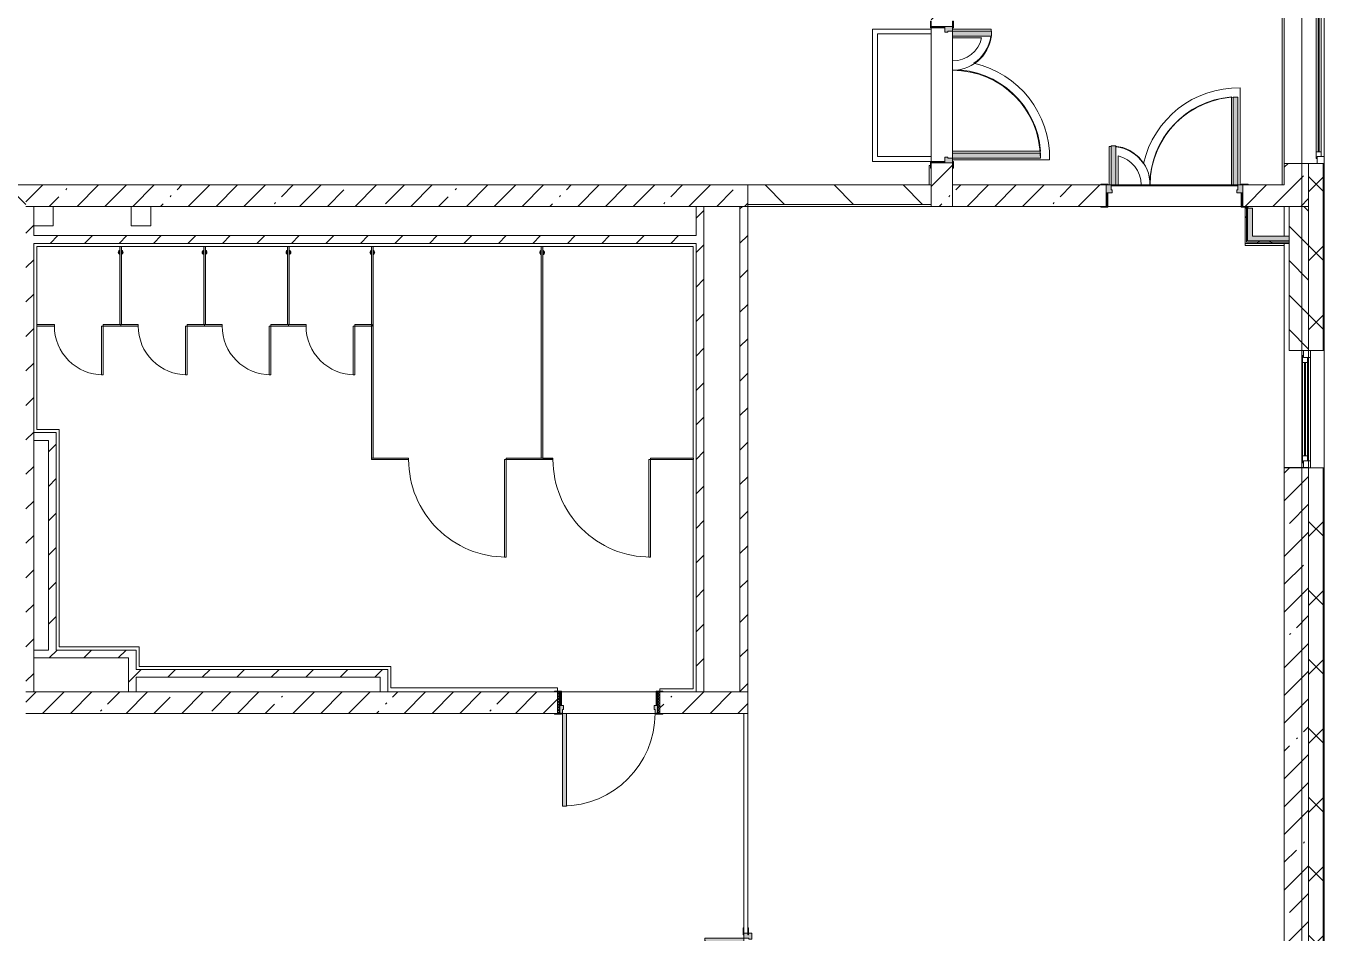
# Model space of a CAD drawing. Header units: millimetres. Extents: x -5524 to 188508, y -8553 to 29000.
# Drawn here: x 173428 to 186736, y 2927 to 12230 of the extents above; entities that cross this region are included whole.
import ezdxf

# ---------------------------------------------------------------- set-up
doc = ezdxf.new("R2010")
doc.units = ezdxf.units.MM
doc.linetypes.add('Осевая', pattern=[3175, 635, -476.25, 1587.5, -476.25])
for name, color, linetype, lineweight, true_color in [('A-DOOR-4', 7, 'Continuous', 5, 0xaaaaaa), ('A-DOOR-5', 7, 'Continuous', 5, 0xe2e2e2), ('A-DOOR-FRAM-4', 7, 'Continuous', 5, 0xe2e2e2), ('A-DOOR-FRAM-5', 7, 'Continuous', 5, 0xaaaaaa), ('A-FLOR-2', 7, 'Continuous', 5, 0xaaaaaa), ('A-GENM-3', 7, 'Continuous', 5, 0xe2ddcd), ('I-WALL-1', 7, 'Continuous', 9, 0xe7e7e7)]:
    doc.layers.add(name, color=color, linetype=linetype, lineweight=lineweight, true_color=true_color)
for name, color, linetype, lineweight in [('A-DOOR-7', 7, 'Continuous', 5), ('A-GENM', 7, 'Continuous', 5), ('A-GLAZ-2', 7, 'Continuous', 5), ('A-WALL', 7, 'Continuous', 9), ('A-WALL-2', 7, 'Continuous', 5), ('I-WALL-2', 7, 'Continuous', 5), ('Оси', 7, 'Continuous', 9), ('Оси-2', 7, 'Осевая', 9)]:
    doc.layers.add(name, color=color, linetype=linetype, lineweight=lineweight)
pattern_1 = [(45, (61498, 0), (-176.7767, 176.7767), [])]
pattern_2 = [(45, (61498, 0), (-285.1231, 285.1231), []), (45, (61783.12, 0), (-285.1231, 285.1231), [504.031, -100.806, 16.764, -84.042])]
pattern_3 = [(45, (61498, 0), (-530.33, 530.33), []), (135, (61498, 0), (-530.33, -530.33), [])]

# ---------------------------------------------------------------- blocks, each defined once
blk = doc.blocks.new('120_Окно_СКБ_1Ст - 120_Окно_СКБ_1Ст 1200х2500_h_ с форточкой 3-24161067-3_6_1_птичка')
at = {"layer": 'A-GLAZ-2'}
for p, q in [((-600, -127), (-600, -57)), ((-600, -57), (-530, -57)), ((600, -57), (-600, -57)), ((-530, -127), (-600, -127)), ((-600, -127), (-550, -127)), ((-530, -127), (-550, -127)), ((-550, -127), (-550, -137)), ((-530, -57), (-530, -127)), ((530, -87), (-530, -87)), ((-530, -87), (-530, -127)), ((-480, -137), (-480, -87)), ((-480, -107), (480, -107)), ((480, -117), (-480, -117)), ((480, -137), (480, -87)), ((530, -127), (530, -57)), ((530, -57), (600, -57)), ((530, -127), (530, -87)), ((600, -127), (530, -127)), ((550, -127), (530, -127)), ((550, -127), (600, -127)), ((550, -137), (550, -127)), ((600, -57), (600, -127)), ((-550, -137), (550, -137)), ((550, -137), (-550, -137))]:
    blk.add_line(p, q, dxfattribs=at)
blk = doc.blocks.new('110_Дверь_СКБ_2Ст - Д-5_п_ Из игровой в коридор-32679362-3_6_1_птичка')
at = {"layer": 'A-DOOR-5'}
for points in [[(612.5, 110), (662.5, 110), (662.5, 1010), (612.5, 1010), (612.5, 153.5)], [(-587.5, 110), (-587.5, 510), (-637.5, 510), (-637.5, 110)], [(712.5, -110), (712.5, 30), (697.5, 30), (697.5, -110)]]:
    blk.add_hatch(color=256, dxfattribs=at).paths.add_polyline_path(points)
h = blk.add_hatch(color=256, dxfattribs=at)
h.paths.add_polyline_path([(712.5, 30), (712.5, 110), (662.5, 110), (662.5, 60), (652.5, 60), (652.5, 30)])
h.paths.add_polyline_path([(-640.8, 30), (-627.5, 30), (-627.5, 60), (-637.5, 60), (-640.8, 110), (-687.5, 110), (-687.5, 30)])
at = {"layer": 'A-DOOR-FRAM-4'}
for points in [[(-672.5, 110), (-672.5, 118), (-742.5, 118), (-742.5, 110)], [(-672.5, -110), (-672.5, 30), (-687.5, 30), (-687.5, -110)], [(767.5, 110), (767.5, 118), (697.5, 118), (697.5, 110), (757.5, 110)], [(-672.5, -118), (-672.5, -110), (-742.5, -110), (-742.5, -118)], [(767.5, -118), (767.5, -110), (697.5, -110), (697.5, -118), (757.5, -118)]]:
    blk.add_hatch(color=256, dxfattribs=at).paths.add_polyline_path(points)
at = {"layer": 'A-DOOR-4'}
for p, q in [((662.5, 1010), (612.5, 1010)), ((612.5, 1010), (612.5, 110)), ((662.5, 110), (662.5, 1010)), ((-637.5, 510), (-637.5, 110)), ((-587.5, 510), (-637.5, 510)), ((-587.5, 110), (-587.5, 510)), ((-637.5, 110), (-587.5, 110)), ((612.5, 110), (662.5, 110))]:
    blk.add_line(p, q, dxfattribs=at)
for centre, radius, start, end in [((662.5, 110), 900, 90, 180), ((-637.5, 110), 400, 360, 90)]:
    blk.add_arc(centre, radius, start, end, dxfattribs=at)
at = {"layer": 'A-DOOR-FRAM-5'}
for p, q in [((-672.5, 118), (-742.5, 118)), ((-742.5, 118), (-742.5, 110)), ((-742.5, 110), (-672.5, 110)), ((-637.5, 110), (-687.5, 110)), ((-687.5, 110), (-687.5, 30)), ((-687.5, 30), (-627.5, 30)), ((-672.5, 30), (-687.5, 30)), ((-687.5, 30), (-687.5, -110)), ((-672.5, 110), (-672.5, 118)), ((-672.5, -110), (-672.5, 30)), ((-637.5, 60), (-637.5, 110)), ((-627.5, 60), (-637.5, 60)), ((-627.5, 30), (-627.5, 60)), ((662.5, 60), (652.5, 60)), ((652.5, 60), (652.5, 30)), ((652.5, 30), (712.5, 30)), ((662.5, 110), (662.5, 60)), ((712.5, 110), (662.5, 110)), ((767.5, 118), (697.5, 118)), ((697.5, 118), (697.5, 110)), ((697.5, 110), (767.5, 110)), ((712.5, 30), (697.5, 30)), ((697.5, 30), (697.5, -110)), ((712.5, 30), (712.5, 110)), ((712.5, -110), (712.5, 30)), ((767.5, 110), (767.5, 118)), ((-672.5, -110), (-742.5, -110)), ((-742.5, -110), (-742.5, -118)), ((-742.5, -118), (-672.5, -118)), ((-687.5, -110), (-672.5, -110)), ((-672.5, -118), (-672.5, -110)), ((697.5, -110), (712.5, -110)), ((767.5, -110), (697.5, -110)), ((697.5, -110), (697.5, -118)), ((697.5, -118), (767.5, -118)), ((767.5, -118), (767.5, -110))]:
    blk.add_line(p, q, dxfattribs=at)
blk = doc.blocks.new('110_Дверь_СКБ_2Ст - Д-1_л_Лестничная клетка EIS60 2-32142534-3_6_1_птичка')
at = {"layer": 'A-DOOR-5'}
for points in [[(612.5, 110), (662.5, 110), (662.5, 1010), (612.5, 1010), (612.5, 604.3)], [(-587.5, 110), (-587.5, 510), (-637.5, 510), (-637.5, 110)], [(712.5, -110), (712.5, 30), (697.5, 25.9), (697.5, -110)]]:
    blk.add_hatch(color=256, dxfattribs=at).paths.add_polyline_path(points)
h = blk.add_hatch(color=256, dxfattribs=at)
h.paths.add_polyline_path([(712.5, 30), (712.5, 110), (662.5, 110), (662.5, 60), (652.5, 60), (652.5, 30)])
h.paths.add_polyline_path([(-627.5, 30), (-627.5, 60), (-637.5, 60), (-637.5, 110), (-687.5, 110), (-687.5, 30)])
at = {"layer": 'A-DOOR-FRAM-4'}
for points in [[(-672.5, 110), (-672.5, 118), (-742.5, 118), (-742.5, 110)], [(-672.5, -110), (-672.5, 30), (-687.5, 25.9), (-687.5, -110)], [(767.5, 110), (767.5, 118), (697.5, 118), (697.5, 110)], [(-672.5, -118), (-672.5, -110), (-742.5, -110), (-742.5, -118)], [(767.5, -118), (767.5, -110), (697.5, -110), (697.5, -118)]]:
    blk.add_hatch(color=256, dxfattribs=at).paths.add_polyline_path(points)
at = {"layer": 'A-DOOR-4'}
for p, q in [((662.5, 1010), (612.5, 1010)), ((612.5, 1010), (612.5, 110)), ((662.5, 110), (662.5, 1010)), ((-637.5, 510), (-637.5, 110)), ((-587.5, 510), (-637.5, 510)), ((-587.5, 110), (-587.5, 510)), ((-637.5, 110), (-587.5, 110)), ((612.5, 110), (662.5, 110))]:
    blk.add_line(p, q, dxfattribs=at)
for centre, radius, start, end in [((662.5, 110), 900, 90, 180), ((-637.5, 110), 400, 360, 90)]:
    blk.add_arc(centre, radius, start, end, dxfattribs=at)
at = {"layer": 'A-DOOR-FRAM-5'}
for p, q in [((-672.5, 118), (-742.5, 118)), ((-742.5, 118), (-742.5, 110)), ((-742.5, 110), (-672.5, 110)), ((-637.5, 110), (-687.5, 110)), ((-687.5, 110), (-687.5, 30)), ((-687.5, 30), (-627.5, 30)), ((-672.5, 30), (-687.5, 30)), ((-687.5, 30), (-687.5, -110)), ((-672.5, 110), (-672.5, 118)), ((-672.5, -110), (-672.5, 30)), ((-637.5, 60), (-637.5, 110)), ((-627.5, 60), (-637.5, 60)), ((-627.5, 30), (-627.5, 60)), ((662.5, 60), (652.5, 60)), ((652.5, 60), (652.5, 30)), ((652.5, 30), (712.5, 30)), ((662.5, 110), (662.5, 60)), ((712.5, 110), (662.5, 110)), ((767.5, 118), (697.5, 118)), ((697.5, 118), (697.5, 110)), ((697.5, 110), (767.5, 110)), ((712.5, 30), (697.5, 30)), ((697.5, 30), (697.5, -110)), ((712.5, 30), (712.5, 110)), ((712.5, -110), (712.5, 30)), ((767.5, 110), (767.5, 118)), ((-672.5, -110), (-742.5, -110)), ((-742.5, -110), (-742.5, -118)), ((-742.5, -118), (-672.5, -118)), ((-687.5, -110), (-672.5, -110)), ((-672.5, -118), (-672.5, -110)), ((697.5, -110), (712.5, -110)), ((767.5, -110), (697.5, -110)), ((697.5, -110), (697.5, -118)), ((697.5, -118), (767.5, -118)), ((767.5, -118), (767.5, -110))]:
    blk.add_line(p, q, dxfattribs=at)
blk = doc.blocks.new('110_Дверь_СКБ_1Ст_Внутренняя1 - Д-7а_л__950x2100h_Туалет-V75-3_6_1_птичка')
at = {"layer": 'A-DOOR-4'}
h = blk.add_hatch(dxfattribs=at)
h.set_pattern_fill('FP_91', color=256, style=0, pattern_type=2)
h.set_pattern_definition([(135, (1776.41, 174.685), (-14.14214, -14.14214), []), (225, (1776.41, 174.685), (14.14214, -14.14214), [])])
h.paths.add_polyline_path([(537.5, 110), (512.5, 110), (512.5, -110), (537.5, -110)])
at = {"layer": 'A-DOOR-5'}
h = blk.add_hatch(color=256, dxfattribs=at)
h.paths.add_polyline_path([(-487.5, 110), (-487.5, 30), (-452.5, 30), (-452.5, 70), (-462.5, 70), (-462.5, 110), (-473.3, 110)])
h.paths.add_polyline_path([(512.5, 110), (487.5, 110), (487.5, 70), (477.5, 70), (477.5, 30), (512.5, 30)])
at = {"layer": 'A-DOOR-FRAM-4'}
for points in [[(447.5, 1060), (447.5, 110), (487.5, 110), (487.5, 1060)], [(-472.5, 118), (-542.5, 118), (-542.5, 110), (-472.5, 110)], [(-473.3, 30), (-487.5, 30), (-487.5, -110), (-472.5, -110), (-472.5, 30)], [(567.5, 118), (497.5, 118), (497.5, 110), (567.5, 110)], [(512.5, 30), (497.5, 30), (497.5, -110), (512.5, -110)], [(-472.5, -110), (-542.5, -110), (-542.5, -118), (-472.5, -118)], [(567.5, -110), (497.5, -110), (497.5, -118), (567.5, -118)]]:
    blk.add_hatch(color=256, dxfattribs=at).paths.add_polyline_path(points)
at = {"layer": 'A-DOOR-FRAM-5'}
h = blk.add_hatch(dxfattribs=at)
h.set_pattern_fill('FP_92', color=256, style=0, pattern_type=2)
h.set_pattern_definition([(45, (-346.384, 174.685), (-14.1421, 14.1421), []), (135, (-346.384, 174.685), (-14.1421, -14.1421), [])])
h.paths.add_polyline_path([(-487.5, 110), (-512.5, 110), (-512.5, -110), (-487.5, -110)])
at = {"layer": 'A-DOOR-4'}
for p, q in [((487.5, 1060), (447.5, 1060)), ((447.5, 1060), (447.5, 110)), ((487.5, 110), (487.5, 1060)), ((447.5, 110), (487.5, 110))]:
    blk.add_line(p, q, dxfattribs=at)
blk.add_arc((487.5, 110), 950, 90, 180, dxfattribs=at)
at = {"layer": 'A-DOOR-FRAM-5'}
for p, q in [((-472.5, 118), (-542.5, 118)), ((-542.5, 118), (-542.5, 110)), ((-542.5, 110), (-472.5, 110)), ((-487.5, 110), (-512.5, 110)), ((-512.5, 110), (-512.5, -110)), ((-462.5, 110), (-487.5, 110)), ((-487.5, 110), (-487.5, 30)), ((-487.5, -110), (-487.5, 110)), ((-472.5, 110), (-487.5, 110)), ((-487.5, 110), (-487.5, 109)), ((-487.5, 109), (-472.5, 109)), ((-487.5, 30), (-452.5, 30)), ((-472.5, 30), (-487.5, 30)), ((-487.5, 30), (-487.5, -110)), ((-472.5, 110), (-472.5, 118)), ((-472.5, 109), (-472.5, 110)), ((-472.5, -110), (-472.5, 30)), ((-462.5, 70), (-462.5, 110)), ((-452.5, 70), (-462.5, 70)), ((-452.5, 30), (-452.5, 70)), ((487.5, 70), (477.5, 70)), ((477.5, 70), (477.5, 30)), ((477.5, 30), (512.5, 30)), ((487.5, 110), (487.5, 70)), ((512.5, 110), (487.5, 110)), ((567.5, 118), (497.5, 118)), ((497.5, 118), (497.5, 110)), ((512.5, 110), (497.5, 110)), ((497.5, 110), (497.5, 109)), ((497.5, 110), (567.5, 110)), ((497.5, 109), (512.5, 109)), ((512.5, 30), (497.5, 30)), ((497.5, 30), (497.5, -110)), ((512.5, 30), (512.5, 110)), ((537.5, 110), (512.5, 110)), ((512.5, 110), (512.5, -110)), ((512.5, 109), (512.5, 110)), ((512.5, -110), (512.5, 30)), ((537.5, -110), (537.5, 110)), ((567.5, 110), (567.5, 118)), ((-472.5, -110), (-542.5, -110)), ((-542.5, -110), (-542.5, -118)), ((-542.5, -118), (-472.5, -118)), ((-512.5, -110), (-487.5, -110)), ((-487.5, -110), (-472.5, -110)), ((-472.5, -118), (-472.5, -110)), ((497.5, -110), (512.5, -110)), ((567.5, -110), (497.5, -110)), ((497.5, -110), (497.5, -118)), ((497.5, -118), (567.5, -118)), ((512.5, -110), (537.5, -110)), ((567.5, -118), (567.5, -110))]:
    blk.add_line(p, q, dxfattribs=at)
blk = doc.blocks.new('120_Окно_СКБ_2Ст_Фрамуга сверху - 120_Окно_СКБ_2Ст_2300х2500_h_ ДОО 2-24160916-3_6_1_птичка')
at = {"layer": 'A-GLAZ-2'}
for p, q in [((-1150, 13), (-1150, 83)), ((-1150, 83), (-1080, 83)), ((1150, 83), (-1150, 83)), ((-1080, 13), (-1150, 13)), ((-1150, 13), (-540, 13)), ((-1080, 83), (-1080, 13)), ((-1080, 83), (1080, 83)), ((-590, 53), (-1080, 53)), ((-590, 43), (-1080, 43)), ((-1080, 13), (-540, 13)), ((-590, 13), (-590, 83)), ((-590, 83), (-520, 83)), ((-520, 13), (-590, 13)), ((-520, 13), (-540, 13)), ((-540, 13), (-540, 3)), ((-540, 3), (1100, 3)), ((1100, 3), (-540, 3)), ((-520, 83), (-520, 13)), ((1080, 53), (-520, 53)), ((-520, 53), (-520, 13)), ((-470, 3), (-470, 53)), ((-470, 33), (1030, 33)), ((1030, 23), (-470, 23)), ((1030, 3), (1030, 53)), ((1080, 13), (1080, 83)), ((1080, 83), (1150, 83)), ((1080, 13), (1080, 53)), ((1150, 13), (1080, 13)), ((1100, 13), (1080, 13)), ((1100, 13), (1150, 13)), ((1100, 3), (1100, 13)), ((1150, 83), (1150, 13))]:
    blk.add_line(p, q, dxfattribs=at)
blk = doc.blocks.new('131_Сантехническая перегородка_Дверь 5 - СД-1-V161-3_6_1_птичка')
at = {"layer": 'A-GENM-3'}
for points in [[(70, 8), (70, -8), (250, -8), (250, 8)], [(750, 8), (750, -8), (930, -8), (930, 8)]]:
    blk.add_hatch(color=256, dxfattribs=at).paths.add_polyline_path(points)
at = {"layer": 'A-DOOR-7'}
for p, q in [((266, 508), (250, 508)), ((250, 8), (250, 508)), ((266, 8), (266, 508)), ((266, 8), (250, 8))]:
    blk.add_line(p, q, dxfattribs=at)
blk.add_arc((250, 8), 500, 360, 90, dxfattribs=at)
at = {"layer": 'A-GENM'}
for p, q in [((250, 8), (70, 8)), ((70, 8), (70, -8)), ((250, -8), (250, 8)), ((930, 8), (750, 8)), ((750, 8), (750, -8)), ((930, -8), (930, 8)), ((70, -8), (250, -8)), ((750, -8), (930, -8))]:
    blk.add_line(p, q, dxfattribs=at)
blk = doc.blocks.new('131_Сантехническая перегородка 6 - СП-1-V159-3_6_1_птичка')
at = {"layer": 'A-GENM-3'}
blk.add_hatch(color=256, dxfattribs=at).paths.add_polyline_path([(800, 8), (0, 8), (0, -8), (800, -8)])
at = {"layer": 'A-GENM'}
for p, q in [((800, 8), (0, 8)), ((0, 8), (0, -8)), ((800, -8), (800, 8)), ((0, -8), (800, -8))]:
    blk.add_line(p, q, dxfattribs=at)
at = {"layer": 'A-GENM', "flags": 128}
for points in [[(71, 8), (71, 9), (71, 9), (70, 9), (70, 10), (70, 10), (69, 11), (69, 11), (68, 12), (68, 12), (67, 12), (67, 13), (66, 13), (66, 13), (65, 14), (65, 14), (64, 14), (64, 14), (63, 14), (62, 15), (62, 15), (61, 15), (61, 15), (60, 15), (59, 15), (59, 15), (58, 15), (58, 15), (57, 15), (56, 15), (56, 15), (55, 15), (55, 15), (54, 14), (54, 14), (53, 14), (52, 14), (52, 13), (51, 13), (51, 13), (50, 13), (50, 12), (49, 12), (49, 11), (48, 11), (48, 11), (48, 10), (47, 10), (47, 9), (46, 9), (46, 8), (46, 8)], [(46, -8), (46, -9), (47, -9), (47, -9), (47, -10), (48, -10), (48, -11), (49, -11), (49, -12), (50, -12), (50, -12), (51, -13), (51, -13), (52, -13), (52, -14), (53, -14), (53, -14), (54, -14), (54, -14), (55, -15), (56, -15), (56, -15), (57, -15), (57, -15), (58, -15), (59, -15), (59, -15), (60, -15), (60, -15), (61, -15), (62, -15), (62, -15), (63, -15), (63, -14), (64, -14), (64, -14), (65, -14), (66, -13), (66, -13), (67, -13), (67, -13), (68, -12), (68, -12), (69, -11), (69, -11), (69, -11), (70, -10), (70, -10), (71, -9), (71, -9), (71, -8), (71, -8)]]:
    blk.add_lwpolyline(points, dxfattribs=at)
at = {"layer": 'A-GENM'}
for radius, start, end in [(24.6, 19.9113, 160.0887), (17.6, 45, 135), (17.6, 45, 135), (15.1, 45, 135), (24.6, 199.9113, 340.0887), (17.6, 225, 315), (17.6, 225, 315), (15.1, 225, 315)]:
    blk.add_arc((59, 0), radius, start, end, dxfattribs=at)
blk = doc.blocks.new('131_Сантехническая перегородка 7 - СП-1-V158-3_6_1_птичка')
at = {"layer": 'A-GENM-3'}
blk.add_hatch(color=256, dxfattribs=at).paths.add_polyline_path([(2166, 8), (-4, 8), (-4, -8), (2166, -8)])
at = {"layer": 'A-GENM'}
for p, q in [((2166, 8), (-4, 8)), ((-4, 8), (-4, -8)), ((2166, -8), (2166, 8)), ((-4, -8), (2166, -8))]:
    blk.add_line(p, q, dxfattribs=at)
at = {"layer": 'A-GENM', "flags": 128}
for points in [[(71, 8), (71, 9), (71, 9), (70, 9), (70, 10), (70, 10), (69, 11), (69, 11), (68, 12), (68, 12), (67, 12), (67, 13), (66, 13), (66, 13), (65, 14), (65, 14), (64, 14), (64, 14), (63, 14), (62, 15), (62, 15), (61, 15), (61, 15), (60, 15), (59, 15), (59, 15), (58, 15), (58, 15), (57, 15), (56, 15), (56, 15), (55, 15), (55, 15), (54, 14), (54, 14), (53, 14), (52, 14), (52, 13), (51, 13), (51, 13), (50, 13), (50, 12), (49, 12), (49, 11), (48, 11), (48, 11), (48, 10), (47, 10), (47, 9), (46, 9), (46, 8), (46, 8)], [(46, -8), (46, -9), (47, -9), (47, -9), (47, -10), (48, -10), (48, -11), (49, -11), (49, -12), (50, -12), (50, -12), (51, -13), (51, -13), (52, -13), (52, -14), (53, -14), (53, -14), (54, -14), (54, -14), (55, -15), (56, -15), (56, -15), (57, -15), (57, -15), (58, -15), (59, -15), (59, -15), (60, -15), (60, -15), (61, -15), (62, -15), (62, -15), (63, -15), (63, -14), (64, -14), (64, -14), (65, -14), (66, -13), (66, -13), (67, -13), (67, -13), (68, -12), (68, -12), (69, -11), (69, -11), (69, -11), (70, -10), (70, -10), (71, -9), (71, -9), (71, -8), (71, -8)]]:
    blk.add_lwpolyline(points, dxfattribs=at)
at = {"layer": 'A-GENM'}
for radius, start, end in [(24.6, 19.9113, 160.0887), (17.6, 45, 135), (17.6, 45, 135), (15.1, 45, 135), (24.6, 199.9113, 340.0887), (17.6, 225, 315), (17.6, 225, 315), (15.1, 225, 315)]:
    blk.add_arc((59, 0), radius, start, end, dxfattribs=at)
blk = doc.blocks.new('131_Сантехническая перегородка_Дверь МГН - СД-1-V160-3_6_1_птичка')
at = {"layer": 'A-GENM-3'}
for points in [[(-370, 8), (-370, -8), (10, -8), (10, 8)], [(1010, 8), (1010, -8), (1390, -8), (1390, 8), (1259, 8)]]:
    blk.add_hatch(color=256, dxfattribs=at).paths.add_polyline_path(points)
at = {"layer": 'A-DOOR-7'}
for p, q in [((10, 1008), (26, 1008)), ((10, 8), (10, 1008)), ((26, 8), (26, 1008)), ((10, 8), (26, 8))]:
    blk.add_line(p, q, dxfattribs=at)
blk.add_arc((10, 8), 1000, 360, 90, dxfattribs=at)
at = {"layer": 'A-GENM'}
for p, q in [((10, 8), (-370, 8)), ((-370, 8), (-370, -8)), ((10, -8), (10, 8)), ((1390, 8), (1010, 8)), ((1010, 8), (1010, -8)), ((1390, -8), (1390, 8)), ((-370, -8), (10, -8)), ((1010, -8), (1390, -8))]:
    blk.add_line(p, q, dxfattribs=at)
blk = doc.blocks.new('131_Сантехническая перегородка_Дверь МГН 2 - СД-1-V162-3_6_1_птичка')
at = {"layer": 'A-GENM-3'}
for points in [[(-430, 8), (-430, -8), (10, -8), (10, 8)], [(1010, 8), (1010, -8), (1110, -8), (1110, 8)]]:
    blk.add_hatch(color=256, dxfattribs=at).paths.add_polyline_path(points)
at = {"layer": 'A-DOOR-7'}
for p, q in [((10, 1008), (26, 1008)), ((10, 8), (10, 1008)), ((26, 8), (26, 1008)), ((10, 8), (26, 8))]:
    blk.add_line(p, q, dxfattribs=at)
blk.add_arc((10, 8), 1000, 360, 90, dxfattribs=at)
at = {"layer": 'A-GENM'}
for p, q in [((10, 8), (-430, 8)), ((-430, 8), (-430, -8)), ((10, -8), (10, 8)), ((1110, 8), (1010, 8)), ((1010, 8), (1010, -8)), ((1110, -8), (1110, 8)), ((-430, -8), (10, -8)), ((1010, -8), (1110, -8))]:
    blk.add_line(p, q, dxfattribs=at)
blk = doc.blocks.new('110_Дверь_СКБ_2Ст - Д-5_п__в составе перегородки _не входит в спец__-32680317-3_6_1_птичка')
at = {"layer": 'A-DOOR-5'}
h = blk.add_hatch(color=256, dxfattribs=at)
h.paths.add_polyline_path([(712, -20), (712, 60), (652, 60), (652, 30), (662, 30), (662, -20)])
h.paths.add_polyline_path([(-628, 60), (-688, 60), (-688, -20), (-638, -20), (-638, 30), (-628, 30)])
for points in [[(-588, -420), (-588, -20), (-638, -20), (-638, -420)], [(662, -920), (662, -20), (612, -20), (612, -920)]]:
    blk.add_hatch(color=256, dxfattribs=at).paths.add_polyline_path(points)
at = {"layer": 'A-DOOR-FRAM-4'}
for points in [[(-672, 28), (-742, 28), (-742, 20), (-672, 20)], [(768, 28), (698, 28), (698, 20), (768, 20)], [(-672, -20), (-742, -20), (-742, -28), (-672, -28)], [(768, -20), (698, -20), (698, -28), (768, -28)]]:
    blk.add_hatch(color=256, dxfattribs=at).paths.add_polyline_path(points)
at = {"layer": 'A-DOOR-4'}
for p, q in [((-638, -20), (-588, -20)), ((-638, -420), (-638, -20)), ((-588, -20), (-588, -420)), ((612, -20), (662, -20)), ((612, -920), (612, -20)), ((662, -20), (662, -920)), ((-588, -420), (-638, -420)), ((662, -920), (612, -920))]:
    blk.add_line(p, q, dxfattribs=at)
for centre, radius, start, end in [((-638, -20), 400, 270, 0), ((662, -20), 900, 180, 270)]:
    blk.add_arc(centre, radius, start, end, dxfattribs=at)
at = {"layer": 'A-DOOR-FRAM-5'}
for p, q in [((-742, 28), (-672, 28)), ((-742, 20), (-742, 28)), ((-672, 20), (-742, 20)), ((-688, 60), (-628, 60)), ((-688, -20), (-688, 60)), ((-688, 20), (-672, 20)), ((-688, 19), (-688, 20)), ((-672, 19), (-688, 19)), ((-672, 28), (-672, 20)), ((-672, 20), (-672, 19)), ((-638, 30), (-638, -20)), ((-628, 30), (-638, 30)), ((-628, 60), (-628, 30)), ((652, 60), (712, 60)), ((652, 30), (652, 60)), ((662, 30), (652, 30)), ((662, -20), (662, 30)), ((698, 20), (698, 28)), ((698, 28), (768, 28)), ((698, 19), (698, 20)), ((698, 20), (712, 20)), ((768, 20), (698, 20)), ((712, 19), (698, 19)), ((712, 60), (712, -20)), ((712, 20), (712, 19)), ((768, 28), (768, 20)), ((-742, -20), (-672, -20)), ((-742, -28), (-742, -20)), ((-672, -28), (-742, -28)), ((-638, -20), (-688, -20)), ((-672, -20), (-672, -28)), ((712, -20), (662, -20)), ((698, -28), (698, -20)), ((698, -20), (768, -20)), ((768, -28), (698, -28)), ((768, -20), (768, -28))]:
    blk.add_line(p, q, dxfattribs=at)

msp = doc.modelspace()

# ---------------------------------------------------------------- hatches: boundary and pattern name
at = {"layer": 'A-WALL-2'}
h = msp.add_hatch(dxfattribs=at)
h.set_pattern_fill('FP_68', color=256, style=0, pattern_type=2)
h.set_pattern_definition([(45, (61498, 0), (-353.5534, 353.5534), []), (135, (61498, 0), (-353.5534, -353.5534), [])])
h.paths.add_polyline_path([(186578, -250), (186728, -250), (186728, 7700), (186578, 7700), (186578, -100)])
h.paths.add_polyline_path([(186728, 8900), (186728, 10820), (186578, 10820), (186578, 8900)])
h.paths.add_polyline_path([(186728, 13120), (186728, 21400), (186578, 21400), (186578, 13120)])
h = msp.add_hatch(dxfattribs=at)
h.set_pattern_fill('FP_66', color=256, style=0, pattern_type=2)
h.set_pattern_definition([(135, (61498, 0), (-176.7767, -176.7767), [])])
h.paths.add_polyline_path([(186578, 8900), (186578, 10380), (186378, 10380), (186378, 8900)])
at = {"layer": 'I-WALL-1'}
for points in [[(186003, 10025), (186003, 10360), (185953, 10360), (185953, 10025)], [(186378, 10025), (186378, 10075), (186003, 10075), (186003, 10025)]]:
    msp.add_hatch(color=256, dxfattribs=at).paths.add_polyline_path(points)
at = {"layer": 'I-WALL-2'}
h = msp.add_hatch(dxfattribs=at)
h.set_pattern_fill('FP_64', color=256, style=0, pattern_type=2)
h.set_pattern_definition(pattern_2)
h.paths.add_polyline_path([(186328, 10600), (186578, 10600), (186578, 10820), (186328, 10820), (186328, 10643.5)])
h.paths.add_polyline_path([(186578, 13120), (186578, 21400), (186328, 21400), (186328, 13120)])
h = msp.add_hatch(dxfattribs=at)
h.set_pattern_fill('FP_64', color=256, style=0, pattern_type=2)
h.set_pattern_definition(pattern_2)
h.paths.add_polyline_path([(182708, 10380), (182928, 10380), (182928, 10825), (182708, 10825), (182708, 10400)])
h.paths.add_polyline_path([(182928, 12225), (182928, 13400), (182708, 13400), (182708, 12225), (182878, 12225)])
h.paths.add_polyline_path([(182708, 13900), (182928, 13900), (182928, 18600), (182708, 18600), (182708, 14692.8)])
h.paths.add_polyline_path([(182927.6, 19100), (182928, 19100), (182928, 19110), (182708, 19110), (182708, 19100)])
h = msp.add_hatch(dxfattribs=at)
h.set_pattern_fill('FP_67', color=256, style=0, pattern_type=2)
h.set_pattern_definition([(135, (61498, 0), (-353.5534, -353.5534), [])])
h.paths.add_polyline_path([(182708, 10400), (182708, 10600), (180828, 10600), (180828, 10400), (182685.3, 10400)])
h.paths.add_polyline_path([(170803, 10400), (171728, 10400), (171728, 10600), (170603, 10600), (170603, 10400), (170658, 10400)])
h.paths.add_polyline_path([(173363.5, 10400), (173428, 10400), (173428, 10600), (172678, 10600), (172678, 10400), (172708, 10400)])
h.paths.add_polyline_path([(169203, 10400), (169203, 10600), (168848, 10600), (168848, 10400), (169148, 10400)])
h = msp.add_hatch(dxfattribs=at)
h.set_pattern_fill('FP_64', color=256, style=0, pattern_type=2)
h.set_pattern_definition(pattern_2)
h.paths.add_polyline_path([(180828, 10380), (180828, 10600), (173428, 10600), (173428, 10380), (178024.4, 10380)])
h = msp.add_hatch(dxfattribs=at)
h.set_pattern_fill('FP_64', color=256, style=0, pattern_type=2)
h.set_pattern_definition(pattern_2)
h.paths.add_polyline_path([(182928, 10380), (184503, 10380), (184503, 10600), (182928, 10600)])
h.paths.add_polyline_path([(186578, 10380), (186578, 10600), (185903, 10600), (185903, 10380), (186414, 10380)])
h = msp.add_hatch(dxfattribs=at)
h.set_pattern_fill('FP_69', color=256, style=0, pattern_type=2)
h.set_pattern_definition(pattern_1)
h.paths.add_polyline_path([(173508, 5400), (173508, 10380), (173428, 10380), (173428, 5400)])
h = msp.add_hatch(dxfattribs=at)
h.set_pattern_fill('FP_69', color=256, style=0, pattern_type=2)
h.set_pattern_definition(pattern_1)
h.paths.add_polyline_path([(180298, 5400), (180378, 5400), (180378, 10380), (180298, 10380), (180298, 5437.4)])
h = msp.add_hatch(dxfattribs=at)
h.set_pattern_fill('FP_69', color=256, style=0, pattern_type=2)
h.set_pattern_definition(pattern_1)
h.paths.add_polyline_path([(180828, 5400), (180828, 10380), (180748, 10380), (180748, 5400), (180820.9, 5400)])
h = msp.add_hatch(dxfattribs=at)
h.set_pattern_fill('FP_147', color=256, style=0, pattern_type=2)
h.set_pattern_definition(pattern_3)
h.paths.add_polyline_path([(185940.5, 10000), (185940.5, 10360), (185928, 10360), (185928, 10000)])
h = msp.add_hatch(dxfattribs=at)
h.set_pattern_fill('FP_147', color=256, style=0, pattern_type=2)
h.set_pattern_definition(pattern_3)
h.paths.add_polyline_path([(185953, 10012.5), (185948, 10360), (185940.5, 10360), (185940.5, 10012.5)])
h = msp.add_hatch(dxfattribs=at)
h.set_pattern_fill('FP_69', color=256, style=0, pattern_type=2)
h.set_pattern_definition(pattern_1)
h.paths.add_polyline_path([(173508, 10000), (180298, 10000), (180298, 10080), (173508, 10080), (173508, 10065.1)])
h = msp.add_hatch(dxfattribs=at)
h.set_pattern_fill('FP_147', color=256, style=0, pattern_type=2)
h.set_pattern_definition(pattern_3)
h.paths.add_polyline_path([(185940.5, 10000), (186378, 10000), (186378, 10012.5), (185940.5, 10012.5)])
h = msp.add_hatch(dxfattribs=at)
h.set_pattern_fill('FP_147', color=256, style=0, pattern_type=2)
h.set_pattern_definition(pattern_3)
h.paths.add_polyline_path([(186378, 10012.5), (186378, 10025), (185953, 10025), (185953, 10012.5), (186003, 10012.5)])
h = msp.add_hatch(dxfattribs=at)
h.set_pattern_fill('FP_69', color=256, style=0, pattern_type=2)
h.set_pattern_definition(pattern_1)
h.paths.add_polyline_path([(173738, 5830), (173738, 7980), (173658, 7980), (173658, 5830)])
h = msp.add_hatch(dxfattribs=at)
h.set_pattern_fill('FP_64', color=256, style=0, pattern_type=2)
h.set_pattern_definition(pattern_2)
h.paths.add_polyline_path([(186578, -100), (186578, 7700), (186328, 7700), (186328, -100)])
h = msp.add_hatch(dxfattribs=at)
h.set_pattern_fill('FP_69', color=256, style=0, pattern_type=2)
h.set_pattern_definition(pattern_1)
h.paths.add_polyline_path([(172758, 6620), (173428, 6620), (173428, 6700), (172728, 6700), (172728, 6620)])
h.paths.add_polyline_path([(171248, 6620), (171778, 6620), (171778, 6700), (171248, 6700)])
h = msp.add_hatch(dxfattribs=at)
h.set_pattern_fill('FP_69', color=256, style=0, pattern_type=2)
h.set_pattern_definition(pattern_1)
h.paths.add_polyline_path([(174478, 5750), (174478, 5830), (173508, 5830), (173508, 5750), (174295.7, 5750)])
h = msp.add_hatch(dxfattribs=at)
h.set_pattern_fill('FP_69', color=256, style=0, pattern_type=2)
h.set_pattern_definition(pattern_1)
h.paths.add_polyline_path([(174478, 5400), (174558, 5400), (174558, 5830), (174478, 5830), (174478, 5750)])
h = msp.add_hatch(dxfattribs=at)
h.set_pattern_fill('FP_69', color=256, style=0, pattern_type=2)
h.set_pattern_definition(pattern_1)
h.paths.add_polyline_path([(177058, 5550), (177058, 5630), (174558, 5630), (174558, 5550)])
h = msp.add_hatch(dxfattribs=at)
h.set_pattern_fill('FP_69', color=256, style=0, pattern_type=2)
h.set_pattern_definition(pattern_1)
h.paths.add_polyline_path([(177138, 5400), (177138, 5630), (177058, 5630), (177058, 5400)])
h = msp.add_hatch(dxfattribs=at)
h.set_pattern_fill('FP_64', color=256, style=0, pattern_type=2)
h.set_pattern_definition(pattern_2)
h.paths.add_polyline_path([(179958, 5180), (180828, 5180), (180828, 5400), (179928, 5400), (179928, 5180)])
h.paths.add_polyline_path([(174295.7, 5180), (178878, 5180), (178878, 5400), (173428, 5400), (173428, 5180)])

# ---------------------------------------------------------------- linework, layer by layer
at = {"layer": 'A-FLOR-2'}
for p, q in [((186307, 10600), (186307, 13450)), ((182108, 12197.6), (182108, 10840)), ((182708, 12197.6), (182108, 12197.6)), ((182158, 10890), (182158, 12147.6)), ((182158, 12147.6), (182708, 12147.6)), ((182708, 12147.6), (182708, 12197.6)), ((183322.7, 12197.6), (182928.3, 12197.6)), ((182928.3, 12197.6), (182928.3, 12175)), ((182928.3, 12125), (182928.3, 12107.6)), ((182928.3, 12107.6), (183225.4, 12107.6)), ((182928.3, 11871.4), (182928.3, 11781.4)), ((185875.8, 10600), (185875.8, 11594.3)), ((185785.8, 11501.8), (185785.8, 10599.5)), ((183830.6, 10946.4), (182928.3, 10946.4)), ((182928.3, 10946.4), (182928.3, 10925)), ((184534.7, 10993.9), (184534.7, 10600)), ((182108, 10840), (182700, 10840)), ((182708, 10890), (182158, 10890)), ((182687, 10800), (182700, 10800)), ((182687, 10600), (182687, 10800)), ((182708, 10840), (182708, 10890)), ((182928.3, 10875), (182928.3, 10856.4)), ((182928.3, 10856.4), (183923.1, 10856.4)), ((184624.7, 10599.5), (184624.7, 10896.6)), ((184553, 10599.5), (184624.7, 10599.5)), ((184553, 10590), (185853, 10590)), ((184860.8, 10599.5), (184950.8, 10599.5)), ((185785.8, 10599.5), (185853, 10599.5)), ((173708, 10380), (173708, 10180)), ((174508, 10180), (174508, 10380)), ((174708, 10380), (174708, 10180)), ((182708, 10380), (180828, 10380)), ((185928, 10360), (185928, 10372)), ((173708, 10180), (173508, 10180)), ((174708, 10180), (174508, 10180)), ((185928, 9980), (185928, 10000)), ((176971, 9969), (173539, 9969)), ((173539, 9969), (173539, 9168)), ((178711.5, 9969), (176987, 9969)), ((180267, 9969), (178727.5, 9969)), ((180267, 7799), (180267, 9969)), ((186328, 9980), (185928, 9980)), ((173539, 9152), (173539, 8091)), ((173539, 8091), (173769, 8091)), ((173769, 8091), (173769, 5861)), ((180267, 5431), (180267, 7783)), ((173769, 5861), (174589, 5861)), ((174589, 5861), (174589, 5661)), ((174589, 5661), (177169, 5661)), ((177169, 5661), (177169, 5441)), ((177169, 5441), (178878, 5441)), ((178878, 5441), (178878, 5408)), ((179928, 5408), (179928, 5431)), ((179928, 5431), (180267, 5431))]:
    msp.add_line(p, q, dxfattribs=at)
for centre, radius, start, end in [((182928.3, 12176.4), 395, 303.54048, 352.50848), ((182928.3, 12176.4), 395, 359.78737, 3.07201), ((182928.3, 12176.4), 305, 270, 346.9573), ((182928.3, 10876.4), 995, 358.8489, 77.32946), ((182928.3, 10876.4), 905, 4.43687, 90), ((185855.8, 10599.5), 995, 88.8489, 167.32946), ((185855.8, 10599.5), 905, 94.43687, 180), ((184555.8, 10599.5), 395, 90.89078, 93.07201), ((184555.8, 10599.5), 395, 33.54048, 83.14192), ((184555.8, 10599.5), 305, 0, 76.9573)]:
    msp.add_arc(centre, radius, start, end, dxfattribs=at)
at = {"layer": 'A-WALL'}
for p, q in [((186578, 10820), (186578, 10600)), ((186578, 10600), (186578, 10820)), ((186728, 8900), (186728, 10820)), ((186731, 8900), (186731, 10820)), ((180828, 10600), (180828, 10400)), ((182708, 10400), (182708, 10600)), ((173508, 10380), (173428, 10380)), ((185940.5, 10012.5), (185940.5, 10360)), ((185953, 10025), (185953, 10360)), ((186578, 10380), (186378, 10380)), ((186578, 10380), (186578, 8900)), ((186578, 8900), (186578, 10380)), ((186378, 10012.5), (185940.5, 10012.5)), ((186378, 10025), (185953, 10025)), ((186728, -250), (186728, 7700)), ((186731, -253), (186731, 7700)), ((173428, 5400), (173508, 5400)), ((180298, 5400), (180378, 5400)), ((180748, 5400), (180828, 5400)), ((180828, 5180), (180788, 5180))]:
    msp.add_line(p, q, dxfattribs=at)
at = {"layer": 'A-WALL-2'}
for p, q in [((186736, 7700), (186736, 21558)), ((186736, 10820), (186578, 10820)), ((186578, 10600), (186578, 10380)), ((186378, 10380), (186378, 8900)), ((186378, 8900), (186578, 8900)), ((186578, 8900), (186736, 8900)), ((186578, 8900), (186578, -100)), ((186736, 7700), (186578, 7700)), ((186736, -258), (186736, 7700))]:
    msp.add_line(p, q, dxfattribs=at)
at = {"layer": 'I-WALL-2'}
for p, q in [((186328, 18850), (186328, 10600)), ((182708, 12197.6), (182708, 12210)), ((182708, 10890), (182708, 12147.6)), ((182928, 12125), (182928, 10925)), ((186578, 10820), (186328, 10820)), ((182708, 10770), (182708, 10600)), ((182928, 10380), (182928, 10770)), ((182708, 10600), (172708, 10600)), ((184448, 10600), (182928, 10600)), ((184624.7, 10600), (184860.8, 10600)), ((184950, 10600), (185785.8, 10600)), ((186328, 10600), (185958, 10600)), ((186578, 10380), (186578, 10600)), ((180828, 10400), (182708, 10400)), ((180828, 2980), (180828, 10400)), ((182708, 10400), (182708, 10380)), ((173508, 10080), (173508, 10380)), ((173508, 10380), (180828, 10380)), ((180298, 10380), (180298, 10080)), ((180378, 5400), (180378, 10380)), ((180748, 10380), (180748, 5400)), ((182708, 10380), (184448, 10380)), ((185888, 10380), (184518, 10380)), ((185928, 10360), (185928, 10000)), ((186003, 10360), (185928, 10360)), ((185958, 10380), (186378, 10380)), ((186003, 10075), (186003, 10360)), ((186328, 10075), (186328, 10380)), ((180298, 10080), (173508, 10080)), ((173508, 5400), (173508, 10000)), ((173508, 10000), (180298, 10000)), ((180298, 10000), (180298, 5400)), ((185928, 10000), (186378, 10000)), ((186378, 10075), (186003, 10075)), ((186328, 10000), (186328, 150)), ((186578, 8900), (186578, 7701)), ((173738, 8060), (173508, 8060)), ((173738, 5830), (173738, 8060)), ((173508, 7980), (173658, 7980)), ((173658, 7980), (173658, 5830)), ((186328, 7701), (186578, 7701)), ((186578, 7700), (186328, 7700)), ((186578, -100), (186578, 7700)), ((173658, 5830), (173508, 5830)), ((173508, 5750), (174478, 5750)), ((174558, 5830), (173738, 5830)), ((174478, 5750), (174478, 5400)), ((174558, 5630), (174558, 5830)), ((177138, 5630), (174558, 5630)), ((177138, 5400), (177138, 5630)), ((174558, 5550), (177058, 5550)), ((174558, 5400), (174558, 5550)), ((177058, 5550), (177058, 5400)), ((178848, 5400), (173508, 5400)), ((178918, 5400), (179888, 5400)), ((180298, 5400), (179958, 5400)), ((180748, 5400), (180378, 5400)), ((173428, 5180), (178848, 5180)), ((179878, 5180), (178968, 5180)), ((179958, 5180), (180788, 5180)), ((180788, 5180), (180788, 2980))]:
    msp.add_line(p, q, dxfattribs=at)
at = {"layer": 'Оси'}
for p, q in [((186508, 10029.8), (186508, 21915.1)), ((186508, -1906.3), (186508, 9979))]:
    msp.add_line(p, q, dxfattribs=at)
at = {"layer": 'Оси-2'}
msp.add_line((186508, 9979), (186508, 10029.8), dxfattribs=at)

# ---------------------------------------------------------------- block references
at = {"layer": 'A-DOOR-4'}
for name, p, rotation in [('110_Дверь_СКБ_2Ст - Д-1_л_Лестничная клетка EIS60 2-32142534-3_6_1_птичка', (182818, 11537.5), 269.9999999999998), ('110_Дверь_СКБ_1Ст_Внутренняя1 - Д-7а_л__950x2100h_Туалет-V75-3_6_1_птичка', (179415.5, 5290), 180), ('110_Дверь_СКБ_2Ст - Д-5_п__в составе перегородки _не входит в спец__-32680317-3_6_1_птичка', (180808, 2237.5), 270)]:
    msp.add_blockref(name, p, dxfattribs=dict(at, rotation=rotation))
msp.add_blockref('110_Дверь_СКБ_2Ст - Д-5_п_ Из игровой в коридор-32679362-3_6_1_птичка', (185190.5, 10490), dxfattribs=at)
at = {"layer": 'A-GENM'}
for name, p, rotation in [('131_Сантехническая перегородка 6 - СП-1-V159-3_6_1_птичка', (174399, 9968), 270.0000000000007), ('131_Сантехническая перегородка 6 - СП-1-V159-3_6_1_птичка', (175259, 9968), 270.0000000000007), ('131_Сантехническая перегородка 6 - СП-1-V159-3_6_1_птичка', (176119, 9968), 270.0000000000007), ('131_Сантехническая перегородка 7 - СП-1-V158-3_6_1_птичка', (176979, 9964.9), 269.9999999999999), ('131_Сантехническая перегородка 7 - СП-1-V158-3_6_1_птичка', (178719.5, 9964.9), 269.9999999999999), ('131_Сантехническая перегородка_Дверь 5 - СД-1-V161-3_6_1_птичка', (174469, 9160), 180), ('131_Сантехническая перегородка_Дверь 5 - СД-1-V161-3_6_1_птичка', (175329, 9160), 180), ('131_Сантехническая перегородка_Дверь 5 - СД-1-V161-3_6_1_птичка', (176189, 9160), 180), ('131_Сантехническая перегородка_Дверь 5 - СД-1-V161-3_6_1_птичка', (177049, 9160), 180), ('131_Сантехническая перегородка_Дверь МГН - СД-1-V160-3_6_1_птичка', (178361, 7791), 180), ('131_Сантехническая перегородка_Дверь МГН 2 - СД-1-V162-3_6_1_птичка', (179841, 7791), 180)]:
    msp.add_blockref(name, p, dxfattribs=dict(at, rotation=rotation))
at = {"layer": 'A-GLAZ-2', "rotation": 269.9999999999999}
for name, p in [('120_Окно_СКБ_2Ст_Фрамуга сверху - 120_Окно_СКБ_2Ст_2300х2500_h_ ДОО 2-24160916-3_6_1_птичка', (186653, 11970)), ('120_Окно_СКБ_1Ст - 120_Окно_СКБ_1Ст 1200х2500_h_ с форточкой 3-24161067-3_6_1_птичка', (186653, 8300))]:
    msp.add_blockref(name, p, dxfattribs=at)

doc.saveas('drawing.dxf')
